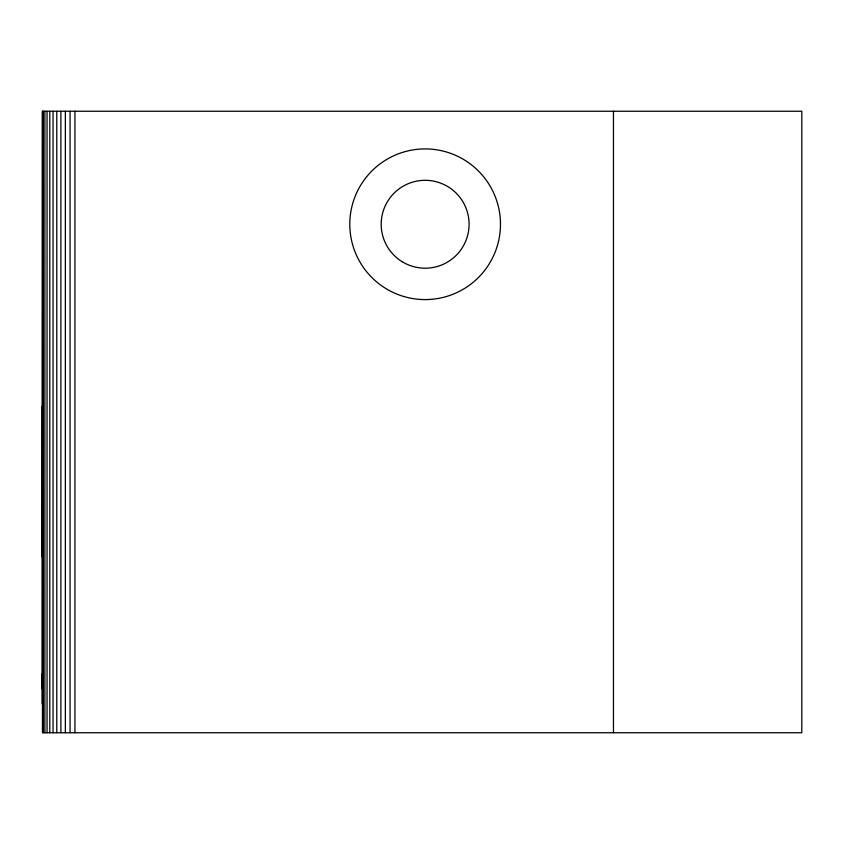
<?xml version="1.0" encoding="UTF-8"?>
<svg xmlns="http://www.w3.org/2000/svg" width="844" height="844" viewBox="0 0 844 844"><rect width="100%" height="100%" fill="white"/><g stroke="black" fill="none" stroke-linecap="round" stroke-linejoin="round"><path stroke-width="1.27" d="M42.2 688.799L42.443 111.25L801.8 111.25L801.8 732.75L42.443 732.75L42.443 111.25M613.472 111.25L613.472 732.75M74.926 111.25L74.926 732.75M70.052 111.25L70.052 732.75M65.357 111.25L65.357 732.75M60.895 111.25L60.895 732.75M56.77 111.25L56.77 732.75M53.045 111.25L53.045 732.75M49.785 111.25L49.785 732.75M47.053 111.25L47.053 732.75M44.89 111.25L44.89 732.75M43.35 111.25L43.35 732.75M42.2 406.302L42.2 556.966M42.2 673.734L42.2 703.864M387.47 289.492A75.327 75.327 0 0 0 500.471 224.251A75.327 75.327 0 0 0 387.47 159.01A75.327 75.327 0 0 0 387.47 289.492M403.168 262.305A43.941 43.941 0 0 0 469.085 224.251A43.941 43.941 0 0 0 403.168 186.197A43.941 43.941 0 0 0 403.168 262.305"/></g></svg>
